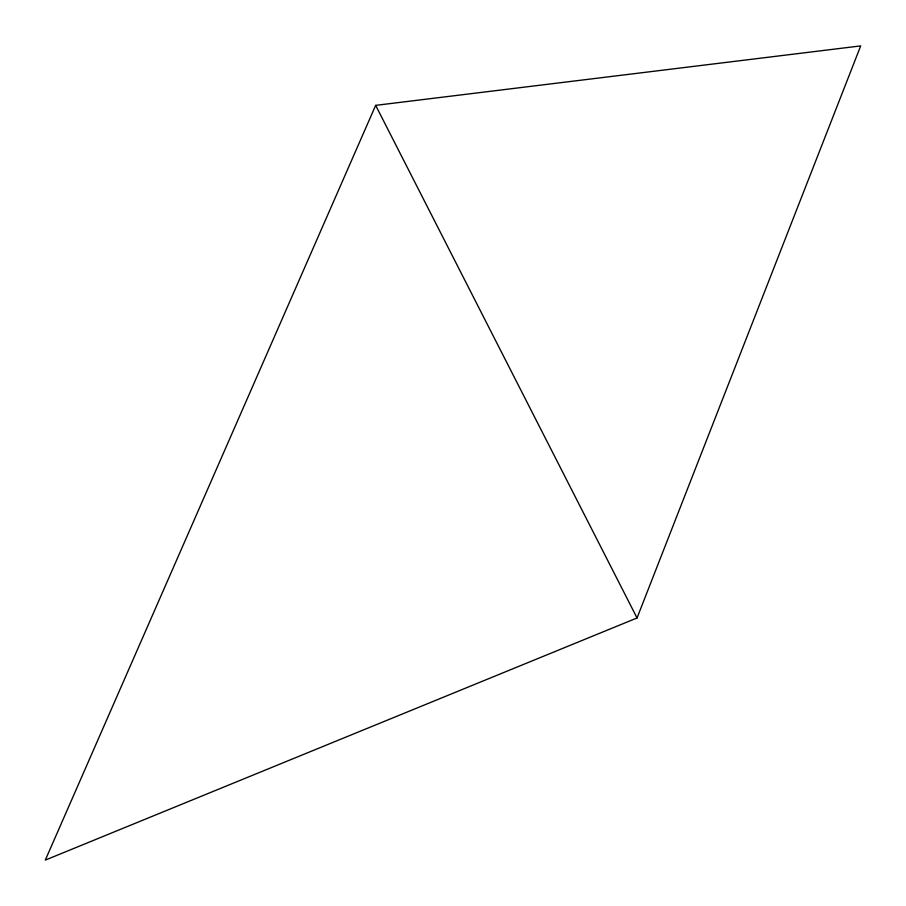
<?xml version="1.0" encoding="UTF-8"?>
<svg xmlns="http://www.w3.org/2000/svg" width="906" height="906" viewBox="0 0 906 906"><rect width="100%" height="100%" fill="white"/><g stroke="black" fill="none" stroke-linecap="round" stroke-linejoin="round"><path stroke-width="1.36" d="M637.043 617.971L860.7 45.9L375.662 105.368L45.3 860.1L637.043 617.971L375.662 105.368"/></g></svg>
